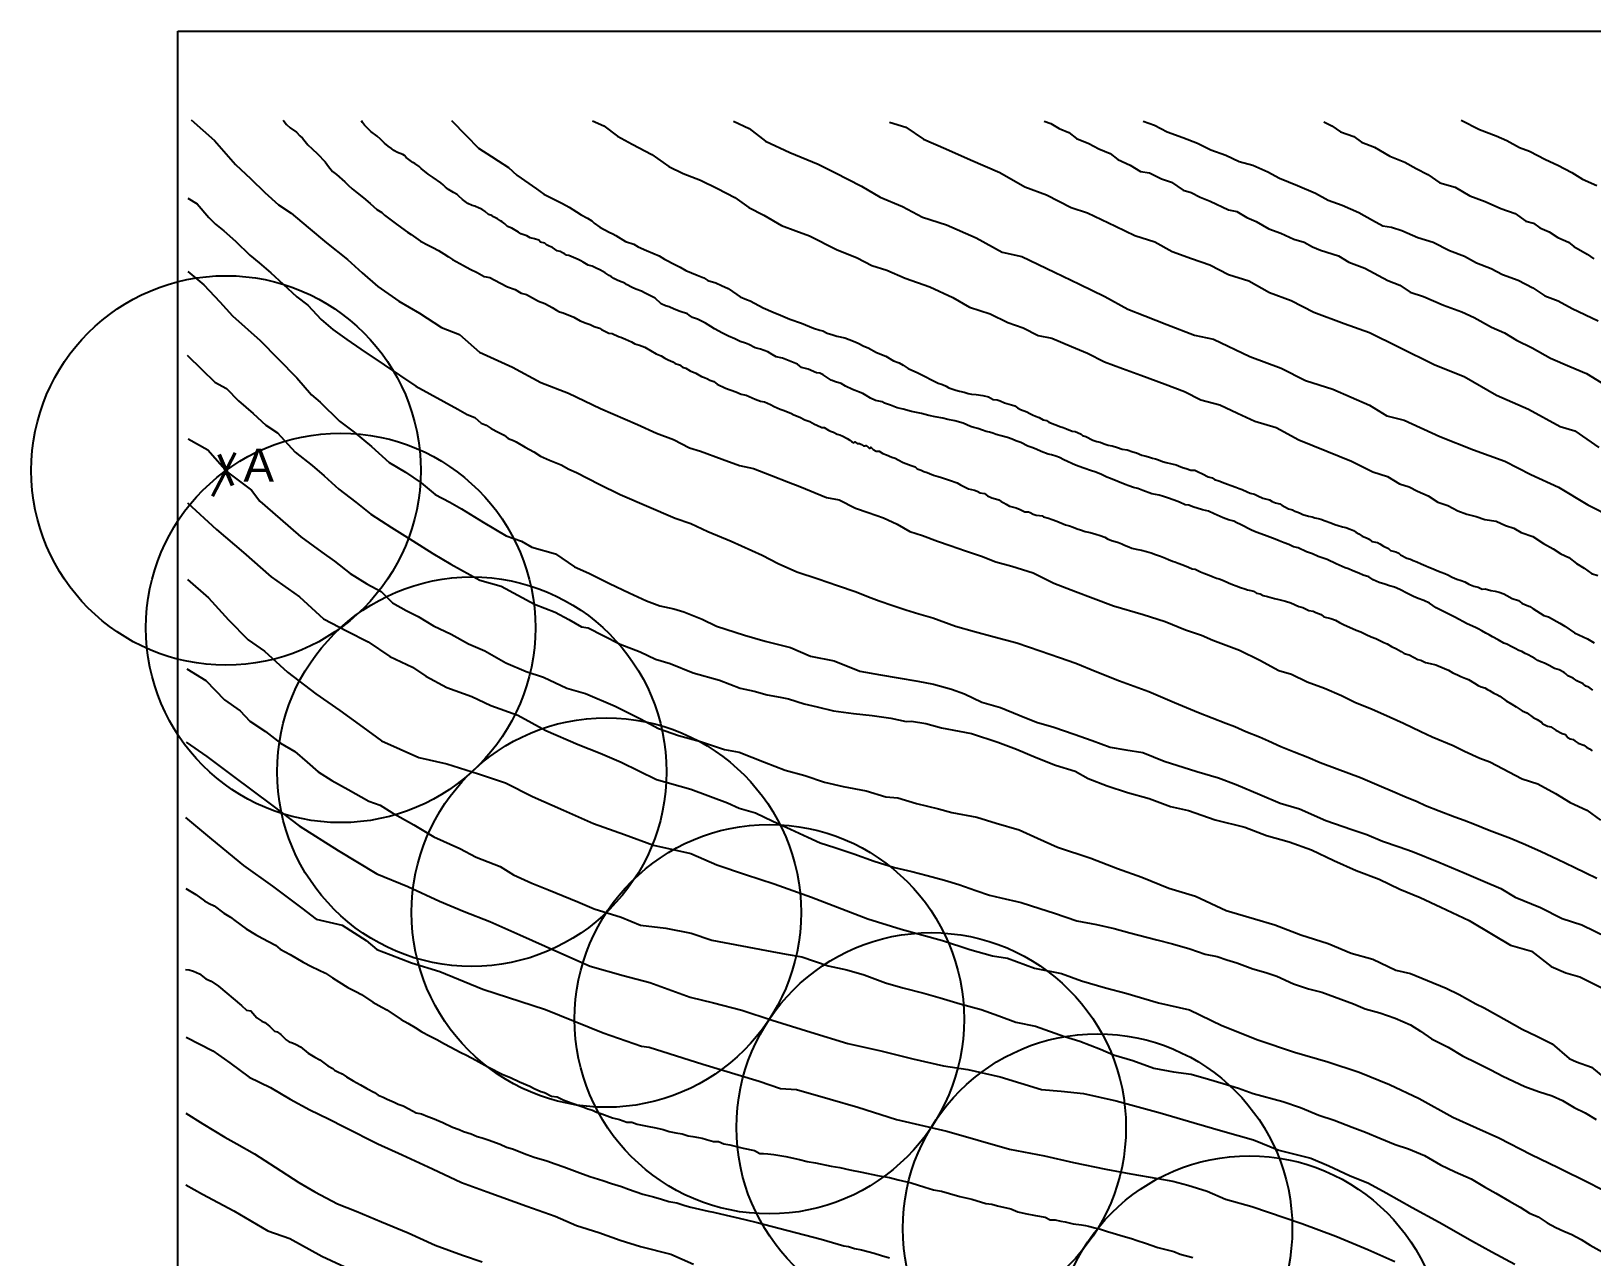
# Model space of a CAD drawing. Header units: millimetres. Extents: x 19067981 to 38137102, y 2652003 to 2652615.
# Drawn here: x 19068172.46 to 19068186.97, y 2652517.68 to 2652529.07 of the extents above; entities that cross this region are included whole.
import ezdxf

# ---------------------------------------------------------------- set-up
doc = ezdxf.new("R2010")
doc.units = ezdxf.units.MM
doc.layers.add('Layer1', color=7, linetype='Continuous', lineweight=50)
doc.styles.get("Standard").update_dxf_attribs({"font": 'arial.ttf'})

msp = doc.modelspace()

# ---------------------------------------------------------------- linework, layer by layer
for points in [[(19068173.826, 2652529.073), (19068202.345, 2652529.073), (19068202.345, 2652508.86), (19068173.826, 2652508.86), (19068173.826, 2652529.073)], [(19068173.949, 2652528.25), (19068174.167, 2652528.057), (19068174.36, 2652527.836), (19068174.503, 2652527.7), (19068174.633, 2652527.574), (19068174.762, 2652527.459), (19068174.878, 2652527.382), (19068175.038, 2652527.25), (19068175.208, 2652527.107), (19068175.402, 2652526.951), (19068175.538, 2652526.829), (19068175.684, 2652526.7), (19068175.881, 2652526.564), (19068176.072, 2652526.452), (19068176.277, 2652526.321), (19068176.443, 2652526.253), (19068176.63, 2652526.09), (19068176.937, 2652525.951), (19068177.199, 2652525.808), (19068177.458, 2652525.708), (19068177.754, 2652525.567), (19068178.098, 2652525.417), (19068178.275, 2652525.338), (19068178.433, 2652525.279), (19068178.582, 2652525.2), (19068178.682, 2652525.169), (19068178.886, 2652525.095), (19068179.047, 2652525.037), (19068179.175, 2652525.008), (19068179.342, 2652524.943), (19068179.501, 2652524.882), (19068179.607, 2652524.843), (19068179.856, 2652524.74), (19068179.972, 2652524.719), (19068180.125, 2652524.641), (19068180.241, 2652524.601), (19068180.384, 2652524.551), (19068180.511, 2652524.493), (19068180.628, 2652524.423), (19068180.747, 2652524.387), (19068180.886, 2652524.335), (19068181.005, 2652524.292), (19068181.145, 2652524.245), (19068181.294, 2652524.194), (19068181.429, 2652524.142), (19068181.578, 2652524.101), (19068181.776, 2652524.04), (19068181.966, 2652523.943), (19068182.169, 2652523.866), (19068182.333, 2652523.804), (19068182.522, 2652523.732), (19068182.797, 2652523.653), (19068183.002, 2652523.588), (19068183.192, 2652523.511), (19068183.339, 2652523.46), (19068183.445, 2652523.412), (19068183.694, 2652523.322), (19068183.882, 2652523.227), (19068184.059, 2652523.133), (19068184.175, 2652523.098), (19068184.323, 2652523.025), (19068184.484, 2652522.967), (19068184.642, 2652522.898), (19068184.77, 2652522.835), (19068184.92, 2652522.774), (19068185.095, 2652522.698), (19068185.219, 2652522.642), (19068185.379, 2652522.564), (19068185.485, 2652522.514), (19068185.68, 2652522.436), (19068185.783, 2652522.381), (19068185.926, 2652522.318), (19068186.02, 2652522.282), (19068186.322, 2652522.125), (19068186.465, 2652522.078), (19068186.629, 2652521.988), (19068186.768, 2652521.906), (19068186.921, 2652521.833), (19068187.05, 2652521.74)], [(19068174.803, 2652528.248), (19068174.835, 2652528.206), (19068174.869, 2652528.176), (19068174.927, 2652528.135), (19068174.959, 2652528.101), (19068174.985, 2652528.078), (19068175.034, 2652528.016), (19068175.075, 2652527.98), (19068175.124, 2652527.934), (19068175.196, 2652527.859), (19068175.225, 2652527.815), (19068175.263, 2652527.77), (19068175.299, 2652527.74), (19068175.379, 2652527.672), (19068175.41, 2652527.643), (19068175.447, 2652527.608), (19068175.491, 2652527.57), (19068175.551, 2652527.524), (19068175.613, 2652527.472), (19068175.676, 2652527.416), (19068175.722, 2652527.388), (19068175.747, 2652527.365), (19068175.846, 2652527.29), (19068175.905, 2652527.246), (19068175.959, 2652527.206), (19068175.993, 2652527.184), (19068176.08, 2652527.123), (19068176.151, 2652527.086), (19068176.195, 2652527.062), (19068176.247, 2652527.036), (19068176.298, 2652527.004), (19068176.341, 2652526.976), (19068176.379, 2652526.953), (19068176.479, 2652526.895), (19068176.544, 2652526.862), (19068176.608, 2652526.83), (19068176.674, 2652526.795), (19068176.724, 2652526.783), (19068176.767, 2652526.763), (19068176.888, 2652526.698), (19068176.96, 2652526.674), (19068177.018, 2652526.64), (19068177.066, 2652526.625), (19068177.178, 2652526.563), (19068177.238, 2652526.543), (19068177.276, 2652526.52), (19068177.306, 2652526.506), (19068177.345, 2652526.481), (19068177.374, 2652526.465), (19068177.408, 2652526.456), (19068177.507, 2652526.416), (19068177.565, 2652526.383), (19068177.622, 2652526.361), (19068177.657, 2652526.347), (19068177.696, 2652526.329), (19068177.746, 2652526.314), (19068177.762, 2652526.302), (19068177.831, 2652526.266), (19068177.863, 2652526.264), (19068177.92, 2652526.235), (19068177.942, 2652526.23), (19068177.987, 2652526.211), (19068178.043, 2652526.187), (19068178.074, 2652526.168), (19068178.115, 2652526.156), (19068178.167, 2652526.137), (19068178.27, 2652526.076), (19068178.319, 2652526.056), (19068178.352, 2652526.035), (19068178.383, 2652526.018), (19068178.427, 2652526), (19068178.448, 2652525.984), (19068178.487, 2652525.972), (19068178.516, 2652525.951), (19068178.547, 2652525.941), (19068178.588, 2652525.918), (19068178.639, 2652525.894), (19068178.692, 2652525.864), (19068178.72, 2652525.856), (19068178.747, 2652525.841), (19068178.771, 2652525.83), (19068178.807, 2652525.818), (19068178.838, 2652525.794), (19068178.915, 2652525.757), (19068179.011, 2652525.721), (19068179.06, 2652525.701), (19068179.107, 2652525.69), (19068179.19, 2652525.653), (19068179.24, 2652525.636), (19068179.279, 2652525.629), (19068179.335, 2652525.605), (19068179.367, 2652525.585), (19068179.424, 2652525.562), (19068179.46, 2652525.548), (19068179.484, 2652525.539), (19068179.523, 2652525.523), (19068179.552, 2652525.507), (19068179.607, 2652525.485), (19068179.654, 2652525.46), (19068179.7, 2652525.445), (19068179.744, 2652525.421), (19068179.765, 2652525.413), (19068179.812, 2652525.39), (19068179.832, 2652525.389), (19068179.872, 2652525.365), (19068179.891, 2652525.356), (19068179.92, 2652525.346), (19068179.953, 2652525.327), (19068179.979, 2652525.321), (19068180.006, 2652525.31), (19068180.048, 2652525.287), (19068180.072, 2652525.273), (19068180.087, 2652525.261), (19068180.109, 2652525.248), (19068180.118, 2652525.256), (19068180.128, 2652525.252), (19068180.141, 2652525.241), (19068180.161, 2652525.24), (19068180.18, 2652525.233), (19068180.197, 2652525.22), (19068180.212, 2652525.22), (19068180.22, 2652525.223), (19068180.238, 2652525.209), (19068180.25, 2652525.198), (19068180.26, 2652525.198), (19068180.267, 2652525.206), (19068180.289, 2652525.186), (19068180.316, 2652525.171), (19068180.344, 2652525.171), (19068180.378, 2652525.147), (19068180.413, 2652525.137), (19068180.461, 2652525.115), (19068180.492, 2652525.106), (19068180.52, 2652525.09), (19068180.567, 2652525.066), (19068180.641, 2652525.037), (19068180.678, 2652525.024), (19068180.696, 2652525.006), (19068180.733, 2652524.994), (19068180.759, 2652524.981), (19068180.789, 2652524.973), (19068180.813, 2652524.962), (19068180.85, 2652524.947), (19068180.891, 2652524.934), (19068180.923, 2652524.924), (19068180.998, 2652524.9), (19068181.068, 2652524.877), (19068181.101, 2652524.857), (19068181.15, 2652524.831), (19068181.175, 2652524.819), (19068181.23, 2652524.807), (19068181.255, 2652524.797), (19068181.283, 2652524.783), (19068181.322, 2652524.777), (19068181.35, 2652524.754), (19068181.392, 2652524.736), (19068181.426, 2652524.728), (19068181.455, 2652524.719), (19068181.478, 2652524.702), (19068181.502, 2652524.69), (19068181.525, 2652524.678), (19068181.556, 2652524.658), (19068181.616, 2652524.642), (19068181.656, 2652524.628), (19068181.699, 2652524.606), (19068181.731, 2652524.605), (19068181.748, 2652524.601), (19068181.776, 2652524.585), (19068181.802, 2652524.576), (19068181.834, 2652524.573), (19068181.858, 2652524.57), (19068181.872, 2652524.56), (19068181.918, 2652524.547), (19068181.953, 2652524.535), (19068181.995, 2652524.52), (19068182.076, 2652524.485), (19068182.114, 2652524.477), (19068182.147, 2652524.463), (19068182.184, 2652524.447), (19068182.214, 2652524.438), (19068182.259, 2652524.423), (19068182.306, 2652524.414), (19068182.359, 2652524.398), (19068182.397, 2652524.386), (19068182.442, 2652524.37), (19068182.467, 2652524.356), (19068182.505, 2652524.341), (19068182.538, 2652524.33), (19068182.568, 2652524.321), (19068182.598, 2652524.309), (19068182.625, 2652524.297), (19068182.664, 2652524.281), (19068182.692, 2652524.268), (19068182.733, 2652524.26), (19068182.783, 2652524.25), (19068182.829, 2652524.238), (19068182.872, 2652524.226), (19068182.914, 2652524.211), (19068182.959, 2652524.193), (19068183.005, 2652524.176), (19068183.034, 2652524.164), (19068183.07, 2652524.148), (19068183.092, 2652524.143), (19068183.122, 2652524.129), (19068183.167, 2652524.114), (19068183.219, 2652524.091), (19068183.254, 2652524.078), (19068183.281, 2652524.072), (19068183.331, 2652524.049), (19068183.362, 2652524.037), (19068183.41, 2652524.017), (19068183.449, 2652524.002), (19068183.48, 2652523.991), (19068183.504, 2652523.983), (19068183.543, 2652523.967), (19068183.592, 2652523.947), (19068183.629, 2652523.932), (19068183.661, 2652523.919), (19068183.701, 2652523.903), (19068183.742, 2652523.892), (19068183.768, 2652523.882), (19068183.8, 2652523.874), (19068183.823, 2652523.868), (19068183.852, 2652523.851), (19068183.886, 2652523.843), (19068183.912, 2652523.83), (19068183.952, 2652523.82), (19068184.018, 2652523.801), (19068184.06, 2652523.791), (19068184.12, 2652523.775), (19068184.169, 2652523.759), (19068184.246, 2652523.726), (19068184.283, 2652523.718), (19068184.339, 2652523.688), (19068184.378, 2652523.683), (19068184.403, 2652523.671), (19068184.452, 2652523.652), (19068184.477, 2652523.631), (19068184.541, 2652523.616), (19068184.585, 2652523.599), (19068184.624, 2652523.577), (19068184.665, 2652523.555), (19068184.742, 2652523.521), (19068184.779, 2652523.508), (19068184.821, 2652523.491), (19068184.87, 2652523.465), (19068184.917, 2652523.446), (19068184.961, 2652523.428), (19068184.997, 2652523.409), (19068185.035, 2652523.391), (19068185.067, 2652523.378), (19068185.107, 2652523.355), (19068185.152, 2652523.334), (19068185.196, 2652523.307), (19068185.223, 2652523.29), (19068185.271, 2652523.277), (19068185.317, 2652523.252), (19068185.352, 2652523.235), (19068185.378, 2652523.229), (19068185.422, 2652523.205), (19068185.466, 2652523.196), (19068185.517, 2652523.184), (19068185.599, 2652523.149), (19068185.636, 2652523.134), (19068185.676, 2652523.11), (19068185.721, 2652523.091), (19068185.751, 2652523.075), (19068185.797, 2652523.058), (19068185.822, 2652523.048), (19068185.876, 2652523.014), (19068185.913, 2652522.993), (19068185.94, 2652522.979), (19068185.973, 2652522.969), (19068185.998, 2652522.955), (19068186.017, 2652522.947), (19068186.056, 2652522.922), (19068186.086, 2652522.91), (19068186.112, 2652522.892), (19068186.173, 2652522.851), (19068186.225, 2652522.819), (19068186.264, 2652522.793), (19068186.322, 2652522.757), (19068186.365, 2652522.739), (19068186.422, 2652522.696), (19068186.46, 2652522.675), (19068186.499, 2652522.651), (19068186.513, 2652522.637), (19068186.556, 2652522.613), (19068186.586, 2652522.609), (19068186.634, 2652522.577), (19068186.692, 2652522.546), (19068186.722, 2652522.536), (19068186.746, 2652522.508), (19068186.768, 2652522.496), (19068186.793, 2652522.489), (19068186.813, 2652522.476), (19068186.842, 2652522.457), (19068186.894, 2652522.437), (19068186.917, 2652522.418), (19068186.947, 2652522.404), (19068186.97, 2652522.384)], [(19068176.369, 2652528.244), (19068176.505, 2652528.103), (19068176.62, 2652527.986), (19068176.742, 2652527.908), (19068176.804, 2652527.868), (19068176.898, 2652527.808), (19068176.975, 2652527.735), (19068177.159, 2652527.607), (19068177.228, 2652527.558), (19068177.401, 2652527.471), (19068177.464, 2652527.439), (19068177.532, 2652527.395), (19068177.574, 2652527.367), (19068177.633, 2652527.337), (19068177.672, 2652527.312), (19068177.694, 2652527.289), (19068177.748, 2652527.253), (19068177.834, 2652527.206), (19068177.869, 2652527.189), (19068177.897, 2652527.175), (19068177.986, 2652527.119), (19068178.063, 2652527.095), (19068178.105, 2652527.068), (19068178.181, 2652527.035), (19068178.299, 2652526.985), (19068178.349, 2652526.954), (19068178.45, 2652526.903), (19068178.494, 2652526.881), (19068178.548, 2652526.848), (19068178.652, 2652526.805), (19068178.714, 2652526.782), (19068178.753, 2652526.756), (19068178.827, 2652526.735), (19068178.879, 2652526.71), (19068178.939, 2652526.681), (19068179.022, 2652526.625), (19068179.053, 2652526.605), (19068179.111, 2652526.58), (19068179.145, 2652526.566), (19068179.265, 2652526.501), (19068179.36, 2652526.461), (19068179.427, 2652526.433), (19068179.515, 2652526.397), (19068179.623, 2652526.359), (19068179.733, 2652526.312), (19068179.791, 2652526.295), (19068179.819, 2652526.287), (19068179.86, 2652526.268), (19068179.912, 2652526.251), (19068179.952, 2652526.239), (19068180.024, 2652526.222), (19068180.104, 2652526.191), (19068180.149, 2652526.174), (19068180.202, 2652526.146), (19068180.242, 2652526.129), (19068180.318, 2652526.088), (19068180.405, 2652526.053), (19068180.477, 2652526.01), (19068180.531, 2652525.992), (19068180.566, 2652525.97), (19068180.615, 2652525.94), (19068180.702, 2652525.897), (19068180.746, 2652525.876), (19068180.854, 2652525.822), (19068180.891, 2652525.803), (19068180.933, 2652525.79), (19068180.967, 2652525.773), (19068180.992, 2652525.76), (19068181.056, 2652525.737), (19068181.091, 2652525.729), (19068181.133, 2652525.719), (19068181.172, 2652525.705), (19068181.203, 2652525.7), (19068181.247, 2652525.698), (19068181.309, 2652525.686), (19068181.359, 2652525.676), (19068181.403, 2652525.651), (19068181.441, 2652525.647), (19068181.47, 2652525.637), (19068181.51, 2652525.618), (19068181.573, 2652525.6), (19068181.604, 2652525.59), (19068181.63, 2652525.574), (19068181.658, 2652525.557), (19068181.716, 2652525.535), (19068181.745, 2652525.52), (19068181.769, 2652525.507), (19068181.796, 2652525.494), (19068181.83, 2652525.483), (19068181.867, 2652525.461), (19068181.898, 2652525.454), (19068181.92, 2652525.441), (19068181.976, 2652525.419), (19068182.002, 2652525.41), (19068182.023, 2652525.398), (19068182.055, 2652525.389), (19068182.084, 2652525.378), (19068182.139, 2652525.356), (19068182.167, 2652525.354), (19068182.189, 2652525.343), (19068182.22, 2652525.328), (19068182.234, 2652525.317), (19068182.266, 2652525.306), (19068182.33, 2652525.273), (19068182.366, 2652525.26), (19068182.397, 2652525.253), (19068182.436, 2652525.239), (19068182.472, 2652525.226), (19068182.509, 2652525.221), (19068182.559, 2652525.204), (19068182.602, 2652525.19), (19068182.65, 2652525.182), (19068182.701, 2652525.163), (19068182.736, 2652525.156), (19068182.786, 2652525.133), (19068182.814, 2652525.127), (19068182.846, 2652525.119), (19068182.885, 2652525.105), (19068182.912, 2652525.1), (19068182.941, 2652525.089), (19068182.976, 2652525.074), (19068183.011, 2652525.066), (19068183.065, 2652525.051), (19068183.103, 2652525.042), (19068183.127, 2652525.033), (19068183.164, 2652525.018), (19068183.198, 2652525.01), (19068183.241, 2652524.994), (19068183.278, 2652524.994), (19068183.309, 2652524.977), (19068183.348, 2652524.961), (19068183.401, 2652524.932), (19068183.439, 2652524.921), (19068183.461, 2652524.907), (19068183.5, 2652524.893), (19068183.556, 2652524.874), (19068183.583, 2652524.864), (19068183.616, 2652524.85), (19068183.658, 2652524.836), (19068183.689, 2652524.823), (19068183.717, 2652524.814), (19068183.765, 2652524.793), (19068183.793, 2652524.781), (19068183.832, 2652524.769), (19068183.863, 2652524.754), (19068183.91, 2652524.734), (19068183.973, 2652524.717), (19068183.997, 2652524.703), (19068184.028, 2652524.691), (19068184.054, 2652524.684), (19068184.069, 2652524.68), (19068184.086, 2652524.667), (19068184.148, 2652524.635), (19068184.187, 2652524.624), (19068184.206, 2652524.613), (19068184.236, 2652524.602), (19068184.256, 2652524.594), (19068184.282, 2652524.581), (19068184.335, 2652524.565), (19068184.368, 2652524.559), (19068184.392, 2652524.55), (19068184.424, 2652524.545), (19068184.449, 2652524.537), (19068184.489, 2652524.522), (19068184.543, 2652524.505), (19068184.58, 2652524.489), (19068184.61, 2652524.479), (19068184.652, 2652524.466), (19068184.683, 2652524.46), (19068184.722, 2652524.446), (19068184.754, 2652524.432), (19068184.776, 2652524.416), (19068184.802, 2652524.402), (19068184.834, 2652524.379), (19068184.875, 2652524.365), (19068184.898, 2652524.352), (19068184.924, 2652524.331), (19068184.975, 2652524.32), (19068184.997, 2652524.308), (19068185.032, 2652524.287), (19068185.078, 2652524.265), (19068185.097, 2652524.246), (19068185.145, 2652524.234), (19068185.173, 2652524.221), (19068185.19, 2652524.207), (19068185.249, 2652524.176), (19068185.283, 2652524.166), (19068185.308, 2652524.154), (19068185.342, 2652524.141), (19068185.383, 2652524.123), (19068185.424, 2652524.104), (19068185.453, 2652524.091), (19068185.493, 2652524.077), (19068185.526, 2652524.061), (19068185.569, 2652524.044), (19068185.601, 2652524.034), (19068185.63, 2652524.02), (19068185.67, 2652523.998), (19068185.714, 2652523.981), (19068185.752, 2652523.968), (19068185.789, 2652523.955), (19068185.825, 2652523.934), (19068185.871, 2652523.915), (19068185.912, 2652523.906), (19068185.948, 2652523.888), (19068185.978, 2652523.89), (19068186.028, 2652523.876), (19068186.069, 2652523.869), (19068186.108, 2652523.861), (19068186.151, 2652523.844), (19068186.179, 2652523.829), (19068186.227, 2652523.802), (19068186.286, 2652523.782), (19068186.317, 2652523.756), (19068186.351, 2652523.741), (19068186.393, 2652523.725), (19068186.419, 2652523.709), (19068186.521, 2652523.644), (19068186.566, 2652523.631), (19068186.67, 2652523.57), (19068186.717, 2652523.545), (19068186.806, 2652523.482), (19068186.927, 2652523.425), (19068186.989, 2652523.389)], [(19068177.678, 2652528.241), (19068177.784, 2652528.194), (19068177.911, 2652528.098), (19068178.048, 2652528.024), (19068178.23, 2652527.926), (19068178.389, 2652527.815), (19068178.521, 2652527.752), (19068178.684, 2652527.69), (19068178.841, 2652527.61), (19068179.004, 2652527.527), (19068179.132, 2652527.435), (19068179.273, 2652527.365), (19068179.436, 2652527.268), (19068179.568, 2652527.218), (19068179.696, 2652527.17), (19068179.946, 2652527.044), (19068180.14, 2652526.967), (19068180.275, 2652526.897), (19068180.415, 2652526.851), (19068180.585, 2652526.778), (19068180.815, 2652526.696), (19068181.028, 2652526.598), (19068181.184, 2652526.509), (19068181.375, 2652526.447), (19068181.541, 2652526.367), (19068181.684, 2652526.316), (19068181.823, 2652526.246), (19068181.95, 2652526.219), (19068182.132, 2652526.143), (19068182.281, 2652526.081), (19068182.437, 2652526), (19068182.606, 2652525.938), (19068182.777, 2652525.875), (19068183.002, 2652525.792), (19068183.183, 2652525.726), (19068183.335, 2652525.647), (19068183.511, 2652525.6), (19068183.676, 2652525.524), (19068183.837, 2652525.45), (19068184.033, 2652525.389), (19068184.244, 2652525.276), (19068184.506, 2652525.17), (19068184.734, 2652525.078), (19068184.932, 2652524.979), (19068185.07, 2652524.935), (19068185.179, 2652524.865), (19068185.271, 2652524.84), (19068185.347, 2652524.799), (19068185.448, 2652524.756), (19068185.537, 2652524.697), (19068185.631, 2652524.665), (19068185.723, 2652524.616), (19068185.806, 2652524.585), (19068185.893, 2652524.564), (19068185.975, 2652524.535), (19068186.079, 2652524.518), (19068186.165, 2652524.479), (19068186.243, 2652524.455), (19068186.312, 2652524.414), (19068186.42, 2652524.377), (19068186.519, 2652524.312), (19068186.609, 2652524.262), (19068186.68, 2652524.215), (19068186.754, 2652524.182), (19068186.825, 2652524.127), (19068186.898, 2652524.084), (19068186.965, 2652524.034), (19068187.025, 2652524.014)], [(19068178.989, 2652528.237), (19068179.135, 2652528.169), (19068179.289, 2652528.05), (19068179.514, 2652527.946), (19068179.778, 2652527.838), (19068179.931, 2652527.76), (19068180.179, 2652527.633), (19068180.352, 2652527.531), (19068180.562, 2652527.444), (19068180.748, 2652527.346), (19068180.969, 2652527.275), (19068181.246, 2652527.152), (19068181.488, 2652527.019), (19068181.669, 2652526.979), (19068181.974, 2652526.833), (19068182.207, 2652526.721), (19068182.441, 2652526.608), (19068182.655, 2652526.49), (19068182.812, 2652526.428), (19068183.018, 2652526.347), (19068183.275, 2652526.247), (19068183.453, 2652526.212), (19068183.789, 2652526.05), (19068184.08, 2652525.942), (19068184.306, 2652525.828), (19068184.562, 2652525.747), (19068184.903, 2652525.599), (19068185.064, 2652525.5), (19068185.224, 2652525.458), (19068185.555, 2652525.306), (19068185.868, 2652525.182), (19068186.158, 2652525.078), (19068186.4, 2652524.953), (19068186.659, 2652524.836), (19068186.932, 2652524.672), (19068187.162, 2652524.553)], [(19068180.441, 2652528.229), (19068180.591, 2652528.181), (19068180.756, 2652528.07), (19068180.963, 2652527.98), (19068181.194, 2652527.879), (19068181.466, 2652527.761), (19068181.699, 2652527.628), (19068181.899, 2652527.552), (19068182.13, 2652527.436), (19068182.281, 2652527.386), (19068182.541, 2652527.262), (19068182.721, 2652527.176), (19068182.906, 2652527.116), (19068183.067, 2652527.025), (19068183.248, 2652526.961), (19068183.418, 2652526.901), (19068183.592, 2652526.812), (19068183.781, 2652526.753), (19068183.971, 2652526.645), (19068184.174, 2652526.569), (19068184.383, 2652526.463), (19068184.666, 2652526.358), (19068184.9, 2652526.272), (19068185.171, 2652526.139), (19068185.51, 2652525.973), (19068185.782, 2652525.863), (19068186.081, 2652525.691), (19068186.379, 2652525.561), (19068186.675, 2652525.399), (19068186.809, 2652525.359), (19068187.034, 2652525.203)], [(19068182.799, 2652528.236), (19068182.904, 2652528.2), (19068183.022, 2652528.139), (19068183.165, 2652528.085), (19068183.304, 2652528.033), (19068183.426, 2652527.972), (19068183.566, 2652527.921), (19068183.691, 2652527.863), (19068183.816, 2652527.828), (19068183.958, 2652527.767), (19068184.066, 2652527.706), (19068184.231, 2652527.638), (19068184.399, 2652527.568), (19068184.518, 2652527.503), (19068184.646, 2652527.458), (19068184.803, 2652527.389), (19068184.93, 2652527.317), (19068185.024, 2652527.264), (19068185.106, 2652527.252), (19068185.201, 2652527.221), (19068185.351, 2652527.157), (19068185.493, 2652527.113), (19068185.644, 2652527.034), (19068185.784, 2652526.981), (19068185.895, 2652526.922), (19068186.031, 2652526.868), (19068186.138, 2652526.811), (19068186.283, 2652526.759), (19068186.419, 2652526.688), (19068186.531, 2652526.615), (19068186.654, 2652526.566), (19068186.786, 2652526.496), (19068187.028, 2652526.383)], [(19068184.477, 2652528.232), (19068184.552, 2652528.193), (19068184.632, 2652528.137), (19068184.755, 2652528.096), (19068184.828, 2652528.042), (19068184.948, 2652527.995), (19068185.091, 2652527.911), (19068185.23, 2652527.857), (19068185.334, 2652527.797), (19068185.445, 2652527.743), (19068185.555, 2652527.664), (19068185.697, 2652527.623), (19068185.835, 2652527.544), (19068185.977, 2652527.491), (19068186.123, 2652527.426), (19068186.254, 2652527.379), (19068186.356, 2652527.309), (19068186.426, 2652527.29), (19068186.485, 2652527.247), (19068186.57, 2652527.208), (19068186.652, 2652527.155), (19068186.752, 2652527.113), (19068186.8, 2652527.073), (19068186.926, 2652527.001), (19068186.986, 2652526.957)], [(19068185.754, 2652528.246), (19068185.925, 2652528.161), (19068186.079, 2652528.101), (19068186.178, 2652528.056), (19068186.295, 2652527.994), (19068186.388, 2652527.959), (19068186.536, 2652527.882), (19068186.652, 2652527.828), (19068186.781, 2652527.76), (19068186.88, 2652527.699), (19068187.014, 2652527.638)], [(19068173.919, 2652527.522), (19068174.006, 2652527.468), (19068174.112, 2652527.341), (19068174.176, 2652527.281), (19068174.253, 2652527.218), (19068174.36, 2652527.122), (19068174.495, 2652526.992), (19068174.581, 2652526.92), (19068174.691, 2652526.829), (19068174.803, 2652526.723), (19068174.932, 2652526.605), (19068175.034, 2652526.528), (19068175.159, 2652526.394), (19068175.267, 2652526.302), (19068175.397, 2652526.208), (19068175.527, 2652526.118), (19068175.743, 2652525.973), (19068176.038, 2652525.774), (19068176.429, 2652525.561), (19068176.515, 2652525.511), (19068176.586, 2652525.482), (19068176.644, 2652525.431), (19068176.691, 2652525.412), (19068176.737, 2652525.381), (19068176.803, 2652525.346), (19068176.859, 2652525.318), (19068176.897, 2652525.288), (19068176.945, 2652525.268), (19068176.969, 2652525.256), (19068177.054, 2652525.207), (19068177.133, 2652525.163), (19068177.196, 2652525.124), (19068177.281, 2652525.085), (19068177.389, 2652525.044), (19068177.46, 2652525.002), (19068177.532, 2652524.972), (19068177.74, 2652524.864), (19068177.936, 2652524.766), (19068178.449, 2652524.548), (19068178.593, 2652524.497), (19068178.753, 2652524.424), (19068178.968, 2652524.333), (19068179.258, 2652524.205), (19068179.404, 2652524.125), (19068179.58, 2652524.05), (19068179.776, 2652523.983), (19068179.958, 2652523.921), (19068180.131, 2652523.862), (19068180.244, 2652523.816), (19068180.344, 2652523.779), (19068180.471, 2652523.737), (19068180.593, 2652523.695), (19068180.714, 2652523.657), (19068180.843, 2652523.62), (19068181.052, 2652523.545), (19068181.23, 2652523.493), (19068181.413, 2652523.445), (19068181.623, 2652523.388), (19068181.84, 2652523.314), (19068182.019, 2652523.251), (19068182.171, 2652523.199), (19068182.368, 2652523.119), (19068182.579, 2652523.036), (19068182.851, 2652522.936), (19068183.088, 2652522.834), (19068183.311, 2652522.74), (19068183.566, 2652522.643), (19068183.651, 2652522.611), (19068183.753, 2652522.565), (19068183.878, 2652522.516), (19068183.962, 2652522.479), (19068184.077, 2652522.424), (19068184.201, 2652522.375), (19068184.328, 2652522.326), (19068184.444, 2652522.278), (19068184.602, 2652522.219), (19068184.818, 2652522.138), (19068184.991, 2652522.064), (19068185.115, 2652522.009), (19068185.231, 2652521.96), (19068185.344, 2652521.914), (19068185.422, 2652521.876), (19068185.549, 2652521.826), (19068185.696, 2652521.771), (19068185.781, 2652521.742), (19068185.876, 2652521.703), (19068186.014, 2652521.649), (19068186.213, 2652521.573), (19068186.353, 2652521.513), (19068186.498, 2652521.448), (19068186.648, 2652521.378), (19068186.804, 2652521.303), (19068186.912, 2652521.251), (19068187.016, 2652521.203)], [(19068173.919, 2652526.841), (19068174.066, 2652526.715), (19068174.216, 2652526.557), (19068174.333, 2652526.427), (19068174.592, 2652526.199), (19068174.759, 2652526.027), (19068174.932, 2652525.851), (19068175.069, 2652525.694), (19068175.147, 2652525.627), (19068175.328, 2652525.45), (19068175.464, 2652525.346), (19068175.626, 2652525.215), (19068175.791, 2652525.065), (19068175.94, 2652524.974), (19068176.088, 2652524.875), (19068176.216, 2652524.767), (19068176.353, 2652524.695), (19068176.462, 2652524.635), (19068176.664, 2652524.511), (19068176.878, 2652524.383), (19068177.021, 2652524.333), (19068177.117, 2652524.279), (19068177.335, 2652524.216), (19068177.513, 2652524.096), (19068177.645, 2652524.035), (19068177.838, 2652523.94), (19068178.019, 2652523.854), (19068178.18, 2652523.778), (19068178.305, 2652523.733), (19068178.434, 2652523.704), (19068178.528, 2652523.676), (19068178.7, 2652523.61), (19068178.832, 2652523.545), (19068179.092, 2652523.459), (19068179.285, 2652523.403), (19068179.519, 2652523.344), (19068179.706, 2652523.266), (19068179.925, 2652523.221), (19068180.164, 2652523.126), (19068180.356, 2652523.092), (19068180.521, 2652523.063), (19068180.703, 2652523.034), (19068180.849, 2652523.004), (19068181.015, 2652522.959), (19068181.137, 2652522.916), (19068181.297, 2652522.838), (19068181.473, 2652522.789), (19068181.645, 2652522.718), (19068181.807, 2652522.651), (19068181.968, 2652522.605), (19068182.155, 2652522.539), (19068182.324, 2652522.482), (19068182.49, 2652522.419), (19068182.638, 2652522.393), (19068182.794, 2652522.37), (19068182.993, 2652522.29), (19068183.298, 2652522.193), (19068183.498, 2652522.133), (19068183.662, 2652522.071), (19068183.883, 2652521.98), (19068184.072, 2652521.898), (19068184.251, 2652521.847), (19068184.495, 2652521.736), (19068184.736, 2652521.654), (19068184.876, 2652521.606), (19068185.023, 2652521.546), (19068185.176, 2652521.494), (19068185.302, 2652521.449), (19068185.546, 2652521.349), (19068185.781, 2652521.25), (19068185.955, 2652521.176), (19068186.123, 2652521.107), (19068186.254, 2652521.026), (19068186.491, 2652520.929), (19068186.691, 2652520.828), (19068186.875, 2652520.769), (19068187.11, 2652520.652)], [(19068173.92, 2652525.285), (19068174.103, 2652525.184), (19068174.287, 2652524.975), (19068174.511, 2652524.807), (19068174.587, 2652524.705), (19068174.776, 2652524.542), (19068174.97, 2652524.374), (19068175.163, 2652524.232), (19068175.282, 2652524.147), (19068175.427, 2652524.033), (19068175.583, 2652523.938), (19068175.714, 2652523.866), (19068175.82, 2652523.76), (19068175.949, 2652523.689), (19068176.06, 2652523.635), (19068176.201, 2652523.548), (19068176.365, 2652523.47), (19068176.528, 2652523.378), (19068176.679, 2652523.314), (19068176.874, 2652523.202), (19068177.063, 2652523.122), (19068177.224, 2652523.07), (19068177.441, 2652522.968), (19068177.614, 2652522.917), (19068177.889, 2652522.801), (19068178.125, 2652522.681), (19068178.294, 2652522.593), (19068178.479, 2652522.529), (19068178.682, 2652522.473), (19068178.907, 2652522.398), (19068179.043, 2652522.372), (19068179.277, 2652522.28), (19068179.47, 2652522.205), (19068179.653, 2652522.155), (19068179.837, 2652522.094), (19068180.009, 2652522.054), (19068180.224, 2652522.014), (19068180.405, 2652521.956), (19068180.518, 2652521.948), (19068180.691, 2652521.897), (19068180.894, 2652521.847), (19068181.018, 2652521.813), (19068181.252, 2652521.769), (19068181.433, 2652521.714), (19068181.644, 2652521.652), (19068181.817, 2652521.574), (19068182.002, 2652521.49), (19068182.31, 2652521.388), (19068182.559, 2652521.29), (19068182.786, 2652521.212), (19068183.035, 2652521.109), (19068183.283, 2652521.033), (19068183.568, 2652520.901), (19068183.832, 2652520.824), (19068184.021, 2652520.767), (19068184.264, 2652520.675), (19068184.517, 2652520.593), (19068184.73, 2652520.504), (19068184.931, 2652520.45), (19068185.147, 2652520.347), (19068185.284, 2652520.317), (19068185.441, 2652520.249), (19068185.615, 2652520.179), (19068185.736, 2652520.12), (19068185.891, 2652520.032), (19068185.967, 2652519.996), (19068186.177, 2652519.878), (19068186.32, 2652519.798), (19068186.458, 2652519.732), (19068186.599, 2652519.662), (19068186.756, 2652519.527), (19068186.826, 2652519.495), (19068186.965, 2652519.446), (19068187.108, 2652519.327)], [(19068173.915, 2652524.69), (19068174.184, 2652524.443), (19068174.436, 2652524.227), (19068174.694, 2652524.001), (19068174.957, 2652523.817), (19068175.178, 2652523.612), (19068175.399, 2652523.497), (19068175.595, 2652523.399), (19068175.795, 2652523.263), (19068176.005, 2652523.163), (19068176.131, 2652523.079), (19068176.326, 2652522.974), (19068176.558, 2652522.89), (19068176.736, 2652522.805), (19068176.984, 2652522.716), (19068177.247, 2652522.574), (19068177.547, 2652522.443), (19068177.752, 2652522.364), (19068177.946, 2652522.28), (19068178.273, 2652522.117), (19068178.594, 2652522.028), (19068178.935, 2652521.902), (19068179.044, 2652521.851), (19068179.196, 2652521.81), (19068179.355, 2652521.731), (19068179.519, 2652521.658), (19068179.681, 2652521.582), (19068179.796, 2652521.53), (19068179.933, 2652521.487), (19068180.11, 2652521.429), (19068180.296, 2652521.36), (19068180.488, 2652521.301), (19068180.647, 2652521.262), (19068180.79, 2652521.225), (19068180.952, 2652521.184), (19068181.086, 2652521.143), (19068181.244, 2652521.086), (19068181.371, 2652521.043), (19068181.474, 2652521.019), (19068181.663, 2652520.976), (19068181.837, 2652520.919), (19068181.973, 2652520.877), (19068182.181, 2652520.804), (19068182.363, 2652520.771), (19068182.529, 2652520.735), (19068182.673, 2652520.693), (19068182.924, 2652520.627), (19068183.072, 2652520.59), (19068183.233, 2652520.544), (19068183.375, 2652520.494), (19068183.486, 2652520.475), (19068183.577, 2652520.442), (19068183.669, 2652520.414), (19068183.817, 2652520.36), (19068183.938, 2652520.326), (19068184.04, 2652520.291), (19068184.196, 2652520.22), (19068184.334, 2652520.174), (19068184.46, 2652520.141), (19068184.576, 2652520.098), (19068184.753, 2652520.034), (19068184.86, 2652519.986), (19068184.997, 2652519.949), (19068185.141, 2652519.9), (19068185.282, 2652519.839), (19068185.376, 2652519.781), (19068185.478, 2652519.709), (19068185.634, 2652519.63), (19068185.767, 2652519.55), (19068185.898, 2652519.484), (19068186.029, 2652519.42), (19068186.142, 2652519.362), (19068186.346, 2652519.265), (19068186.471, 2652519.219), (19068186.599, 2652519.177), (19068186.696, 2652519.136), (19068186.803, 2652519.07), (19068186.907, 2652519.019), (19068187.009, 2652518.96)], [(19068173.915, 2652523.976), (19068174.11, 2652523.808), (19068174.295, 2652523.603), (19068174.48, 2652523.418), (19068174.63, 2652523.31), (19068174.844, 2652523.117), (19068175.109, 2652522.915), (19068175.332, 2652522.761), (19068175.545, 2652522.605), (19068175.719, 2652522.479), (19068176.066, 2652522.324), (19068176.327, 2652522.265), (19068176.62, 2652522.171), (19068176.872, 2652522.087), (19068177.123, 2652521.962), (19068177.409, 2652521.833), (19068177.688, 2652521.711), (19068177.978, 2652521.606), (19068178.246, 2652521.509), (19068178.594, 2652521.43), (19068178.835, 2652521.326), (19068179.103, 2652521.235), (19068179.368, 2652521.148), (19068179.714, 2652521.026), (19068179.996, 2652520.915), (19068180.24, 2652520.824), (19068180.547, 2652520.727), (19068180.933, 2652520.621), (19068181.187, 2652520.537), (19068181.397, 2652520.481), (19068181.536, 2652520.457), (19068181.787, 2652520.366), (19068182.039, 2652520.317), (19068182.224, 2652520.247), (19068182.448, 2652520.181), (19068182.636, 2652520.132), (19068182.94, 2652520.042), (19068183.229, 2652519.979), (19068183.529, 2652519.833), (19068183.865, 2652519.698), (19068184.204, 2652519.584), (19068184.514, 2652519.493), (19068184.804, 2652519.399), (19068185.086, 2652519.284), (19068185.362, 2652519.155), (19068185.676, 2652518.981), (19068185.897, 2652518.882), (19068186.103, 2652518.788), (19068186.403, 2652518.634), (19068186.654, 2652518.512), (19068186.951, 2652518.366), (19068187.199, 2652518.237)], [(19068173.91, 2652523.146), (19068174.085, 2652523.038), (19068174.259, 2652522.86), (19068174.405, 2652522.758), (19068174.493, 2652522.661), (19068174.639, 2652522.565), (19068174.78, 2652522.457), (19068174.914, 2652522.378), (19068175.027, 2652522.281), (19068175.129, 2652522.191), (19068175.256, 2652522.11), (19068175.409, 2652522.025), (19068175.601, 2652521.918), (19068175.705, 2652521.879), (19068175.815, 2652521.813), (19068176.019, 2652521.697), (19068176.204, 2652521.586), (19068176.447, 2652521.476), (19068176.599, 2652521.397), (19068176.821, 2652521.309), (19068176.944, 2652521.233), (19068177.115, 2652521.154), (19068177.27, 2652521.092), (19068177.542, 2652520.982), (19068177.695, 2652520.917), (19068177.945, 2652520.839), (19068178.127, 2652520.765), (19068178.361, 2652520.737), (19068178.597, 2652520.691), (19068178.789, 2652520.624), (19068179.069, 2652520.573), (19068179.296, 2652520.529), (19068179.481, 2652520.495), (19068179.626, 2652520.469), (19068179.869, 2652520.387), (19068180.045, 2652520.348), (19068180.204, 2652520.304), (19068180.403, 2652520.23), (19068180.565, 2652520.182), (19068180.759, 2652520.133), (19068180.912, 2652520.089), (19068181.097, 2652520.034), (19068181.291, 2652519.981), (19068181.456, 2652519.923), (19068181.615, 2652519.863), (19068181.798, 2652519.826), (19068182.066, 2652519.731), (19068182.208, 2652519.687), (19068182.402, 2652519.612), (19068182.522, 2652519.56), (19068182.703, 2652519.508), (19068182.896, 2652519.437), (19068183.08, 2652519.401), (19068183.243, 2652519.379), (19068183.406, 2652519.333), (19068183.542, 2652519.292), (19068183.685, 2652519.25), (19068183.82, 2652519.199), (19068184.095, 2652519.126), (19068184.259, 2652519.07), (19068184.432, 2652518.999), (19068184.572, 2652518.952), (19068184.74, 2652518.888), (19068184.865, 2652518.84), (19068184.999, 2652518.785), (19068185.14, 2652518.726), (19068185.264, 2652518.686), (19068185.412, 2652518.623), (19068185.562, 2652518.536), (19068185.697, 2652518.473), (19068185.846, 2652518.408), (19068185.97, 2652518.332), (19068186.077, 2652518.273), (19068186.204, 2652518.198), (19068186.302, 2652518.144), (19068186.389, 2652518.087), (19068186.469, 2652518.053), (19068186.552, 2652517.999), (19068186.634, 2652517.954), (19068186.708, 2652517.92), (19068186.782, 2652517.89), (19068186.87, 2652517.843), (19068186.953, 2652517.79), (19068187.065, 2652517.729)], [(19068173.897, 2652521.765), (19068174.137, 2652521.565), (19068174.435, 2652521.319), (19068174.705, 2652521.127), (19068174.977, 2652520.924), (19068175.112, 2652520.822), (19068175.353, 2652520.765), (19068175.576, 2652520.622), (19068175.676, 2652520.539), (19068175.805, 2652520.49), (19068175.997, 2652520.416), (19068176.26, 2652520.333), (19068176.661, 2652520.17), (19068177.244, 2652519.982), (19068177.779, 2652519.765), (19068178.134, 2652519.639), (19068178.206, 2652519.631), (19068178.704, 2652519.473), (19068179.228, 2652519.315), (19068179.428, 2652519.246), (19068179.577, 2652519.238), (19068179.889, 2652519.146), (19068180.147, 2652519.072), (19068180.505, 2652518.96), (19068180.974, 2652518.851), (19068181.555, 2652518.684), (19068181.881, 2652518.621), (19068182.15, 2652518.558), (19068182.451, 2652518.496), (19068182.683, 2652518.453), (19068182.935, 2652518.41), (19068183.075, 2652518.384), (19068183.213, 2652518.347), (19068183.393, 2652518.293), (19068183.562, 2652518.218), (19068183.809, 2652518.15), (19068184.272, 2652517.991), (19068184.59, 2652517.874), (19068184.887, 2652517.751), (19068185.137, 2652517.639)], [(19068173.901, 2652521.106), (19068173.992, 2652521.049), (19068174.072, 2652520.992), (19068174.118, 2652520.967), (19068174.163, 2652520.945), (19068174.253, 2652520.876), (19068174.315, 2652520.839), (19068174.356, 2652520.809), (19068174.461, 2652520.732), (19068174.546, 2652520.679), (19068174.609, 2652520.645), (19068174.732, 2652520.58), (19068174.778, 2652520.543), (19068174.87, 2652520.492), (19068174.99, 2652520.42), (19068175.067, 2652520.381), (19068175.198, 2652520.318), (19068175.262, 2652520.274), (19068175.321, 2652520.239), (19068175.406, 2652520.186), (19068175.479, 2652520.147), (19068175.531, 2652520.12), (19068175.638, 2652520.048), (19068175.72, 2652520.002), (19068175.767, 2652519.977), (19068175.9, 2652519.889), (19068175.962, 2652519.855), (19068176.03, 2652519.813), (19068176.093, 2652519.774), (19068176.165, 2652519.737), (19068176.232, 2652519.702), (19068176.304, 2652519.663), (19068176.357, 2652519.633), (19068176.456, 2652519.58), (19068176.508, 2652519.557), (19068176.596, 2652519.511), (19068176.706, 2652519.448), (19068176.845, 2652519.378), (19068176.917, 2652519.349), (19068177.002, 2652519.31), (19068177.098, 2652519.269), (19068177.136, 2652519.246), (19068177.199, 2652519.22), (19068177.232, 2652519.208), (19068177.299, 2652519.174), (19068177.35, 2652519.169), (19068177.406, 2652519.141), (19068177.48, 2652519.114), (19068177.59, 2652519.077), (19068177.637, 2652519.058), (19068177.679, 2652519.045), (19068177.718, 2652519.028), (19068177.767, 2652519.012), (19068177.864, 2652518.975), (19068177.929, 2652518.957), (19068177.999, 2652518.934), (19068178.046, 2652518.933), (19068178.096, 2652518.916), (19068178.188, 2652518.897), (19068178.267, 2652518.88), (19068178.336, 2652518.867), (19068178.392, 2652518.848), (19068178.454, 2652518.836), (19068178.513, 2652518.824), (19068178.569, 2652518.808), (19068178.611, 2652518.8), (19068178.666, 2652518.791), (19068178.699, 2652518.784), (19068178.74, 2652518.774), (19068178.805, 2652518.755), (19068178.851, 2652518.753), (19068178.9, 2652518.733), (19068178.957, 2652518.723), (19068179.029, 2652518.706), (19068179.081, 2652518.692), (19068179.186, 2652518.67), (19068179.236, 2652518.643), (19068179.269, 2652518.642), (19068179.309, 2652518.639), (19068179.365, 2652518.634), (19068179.478, 2652518.615), (19068179.602, 2652518.586), (19068179.674, 2652518.569), (19068179.752, 2652518.555), (19068179.899, 2652518.525), (19068179.979, 2652518.511), (19068180.072, 2652518.491), (19068180.182, 2652518.468), (19068180.33, 2652518.438), (19068180.44, 2652518.419), (19068180.522, 2652518.399), (19068180.641, 2652518.37), (19068180.77, 2652518.329), (19068180.849, 2652518.306), (19068180.923, 2652518.292), (19068180.998, 2652518.27), (19068181.094, 2652518.243), (19068181.204, 2652518.218), (19068181.334, 2652518.179), (19068181.39, 2652518.172), (19068181.443, 2652518.156), (19068181.569, 2652518.127), (19068181.633, 2652518.101), (19068181.702, 2652518.086), (19068181.796, 2652518.067), (19068181.886, 2652518.05), (19068181.934, 2652518.027), (19068181.98, 2652518.025), (19068182.034, 2652518.014), (19068182.073, 2652518.008), (19068182.147, 2652517.988), (19068182.225, 2652517.978), (19068182.263, 2652517.972), (19068182.291, 2652517.968), (19068182.35, 2652517.953), (19068182.4, 2652517.938), (19068182.467, 2652517.918), (19068182.519, 2652517.902), (19068182.611, 2652517.875), (19068182.688, 2652517.852), (19068182.742, 2652517.835), (19068182.818, 2652517.81), (19068182.934, 2652517.768), (19068183.082, 2652517.731), (19068183.142, 2652517.706), (19068183.259, 2652517.677)], [(19068173.897, 2652520.353), (19068173.93, 2652520.35), (19068173.972, 2652520.336), (19068174.028, 2652520.311), (19068174.087, 2652520.266), (19068174.136, 2652520.244), (19068174.202, 2652520.198), (19068174.418, 2652520.019), (19068174.464, 2652519.976), (19068174.503, 2652519.969), (19068174.561, 2652519.902), (19068174.605, 2652519.873), (19068174.634, 2652519.86), (19068174.677, 2652519.825), (19068174.724, 2652519.779), (19068174.75, 2652519.773), (19068174.784, 2652519.747), (19068174.831, 2652519.698), (19068174.859, 2652519.681), (19068174.89, 2652519.67), (19068174.925, 2652519.655), (19068174.964, 2652519.633), (19068175.037, 2652519.576), (19068175.098, 2652519.539), (19068175.146, 2652519.512), (19068175.221, 2652519.456), (19068175.266, 2652519.434), (19068175.282, 2652519.416), (19068175.313, 2652519.402), (19068175.352, 2652519.384), (19068175.393, 2652519.355), (19068175.455, 2652519.319), (19068175.522, 2652519.281), (19068175.581, 2652519.248), (19068175.654, 2652519.208), (19068175.686, 2652519.186), (19068175.735, 2652519.166), (19068175.772, 2652519.148), (19068175.835, 2652519.119), (19068175.872, 2652519.102), (19068175.919, 2652519.084), (19068175.971, 2652519.057), (19068176.041, 2652519.022), (19068176.089, 2652519.011), (19068176.148, 2652518.986), (19068176.192, 2652518.971), (19068176.287, 2652518.931), (19068176.379, 2652518.887), (19068176.441, 2652518.867), (19068176.482, 2652518.848), (19068176.553, 2652518.826), (19068176.608, 2652518.802), (19068176.655, 2652518.789), (19068176.711, 2652518.768), (19068176.82, 2652518.73), (19068176.88, 2652518.701), (19068176.936, 2652518.686), (19068177.068, 2652518.634), (19068177.137, 2652518.609), (19068177.256, 2652518.574), (19068177.334, 2652518.548), (19068177.414, 2652518.519), (19068177.561, 2652518.462), (19068177.655, 2652518.429), (19068177.777, 2652518.391), (19068177.856, 2652518.363), (19068177.948, 2652518.335), (19068178.014, 2652518.31), (19068178.147, 2652518.266), (19068178.248, 2652518.241), (19068178.322, 2652518.219), (19068178.389, 2652518.197), (19068178.462, 2652518.183), (19068178.538, 2652518.159), (19068178.592, 2652518.145), (19068178.633, 2652518.133), (19068178.754, 2652518.108), (19068178.805, 2652518.098), (19068178.869, 2652518.081), (19068179.096, 2652518.028), (19068179.21, 2652518.001), (19068179.341, 2652517.967), (19068179.495, 2652517.927), (19068179.806, 2652517.845), (19068180.017, 2652517.785), (19068180.06, 2652517.779), (19068180.116, 2652517.761), (19068180.179, 2652517.748), (19068180.297, 2652517.717), (19068180.367, 2652517.695), (19068180.44, 2652517.674)], [(19068173.902, 2652519.724), (19068174.151, 2652519.596), (19068174.309, 2652519.485), (19068174.487, 2652519.352), (19068174.686, 2652519.257), (19068174.868, 2652519.146), (19068175.052, 2652519.048), (19068175.225, 2652518.964), (19068175.379, 2652518.886), (19068175.684, 2652518.732), (19068175.91, 2652518.631), (19068176.191, 2652518.501), (19068176.461, 2652518.374), (19068176.701, 2652518.287), (19068177.07, 2652518.152), (19068177.333, 2652518.059), (19068177.53, 2652517.974), (19068177.738, 2652517.907), (19068177.936, 2652517.837), (19068178.127, 2652517.777), (19068178.409, 2652517.706), (19068178.617, 2652517.613)], [(19068173.9, 2652518.35), (19068174.056, 2652518.265), (19068174.347, 2652518.11), (19068174.662, 2652517.925), (19068174.867, 2652517.853), (19068175.163, 2652517.689), (19068175.465, 2652517.55)]]:
    msp.add_lwpolyline(points)
at = {"color": 61}
for points in [[(19068186.976, 2652522.949), (19068186.939, 2652522.976), (19068186.913, 2652522.985), (19068186.886, 2652523.008), (19068186.828, 2652523.035), (19068186.794, 2652523.061), (19068186.745, 2652523.082), (19068186.727, 2652523.101), (19068186.71, 2652523.113), (19068186.663, 2652523.138), (19068186.621, 2652523.15), (19068186.571, 2652523.178), (19068186.529, 2652523.2), (19068186.494, 2652523.213), (19068186.465, 2652523.226), (19068186.437, 2652523.244), (19068186.411, 2652523.258), (19068186.376, 2652523.276), (19068186.349, 2652523.289), (19068186.317, 2652523.309), (19068186.291, 2652523.319), (19068186.254, 2652523.336), (19068186.226, 2652523.353), (19068186.177, 2652523.375), (19068186.15, 2652523.387), (19068186.096, 2652523.417), (19068186.044, 2652523.446), (19068186.014, 2652523.462), (19068185.983, 2652523.478), (19068185.947, 2652523.499), (19068185.913, 2652523.519), (19068185.887, 2652523.531), (19068185.808, 2652523.564), (19068185.694, 2652523.628), (19068185.52, 2652523.714), (19068185.46, 2652523.756), (19068185.406, 2652523.783), (19068185.354, 2652523.8), (19068185.312, 2652523.82), (19068185.255, 2652523.848), (19068185.183, 2652523.884), (19068185.134, 2652523.905), (19068185.086, 2652523.917), (19068185.045, 2652523.933), (19068184.99, 2652523.951), (19068184.935, 2652523.975), (19068184.896, 2652524.002), (19068184.843, 2652524.018), (19068184.802, 2652524.037), (19068184.746, 2652524.059), (19068184.706, 2652524.076), (19068184.676, 2652524.085), (19068184.591, 2652524.123), (19068184.509, 2652524.162), (19068184.425, 2652524.192), (19068184.371, 2652524.215), (19068184.315, 2652524.236), (19068184.239, 2652524.273), (19068184.194, 2652524.281), (19068184.153, 2652524.302), (19068184.107, 2652524.319), (19068184.061, 2652524.338), (19068184.025, 2652524.352), (19068183.976, 2652524.37), (19068183.925, 2652524.388), (19068183.849, 2652524.416), (19068183.805, 2652524.436), (19068183.703, 2652524.489), (19068183.668, 2652524.505), (19068183.641, 2652524.521), (19068183.592, 2652524.533), (19068183.54, 2652524.552), (19068183.513, 2652524.563), (19068183.457, 2652524.588), (19068183.404, 2652524.611), (19068183.349, 2652524.624), (19068183.258, 2652524.654), (19068183.221, 2652524.667), (19068183.188, 2652524.671), (19068183.136, 2652524.695), (19068183.087, 2652524.714), (19068183.023, 2652524.736), (19068182.986, 2652524.748), (19068182.946, 2652524.76), (19068182.877, 2652524.774), (19068182.796, 2652524.805), (19068182.749, 2652524.822), (19068182.707, 2652524.833), (19068182.665, 2652524.849), (19068182.631, 2652524.86), (19068182.495, 2652524.917), (19068182.459, 2652524.928), (19068182.405, 2652524.956), (19068182.35, 2652524.977), (19068182.318, 2652524.987), (19068182.247, 2652525.011), (19068182.17, 2652525.04), (19068182.06, 2652525.091), (19068182.02, 2652525.11), (19068181.985, 2652525.124), (19068181.945, 2652525.136), (19068181.915, 2652525.143), (19068181.851, 2652525.167), (19068181.803, 2652525.188), (19068181.764, 2652525.204), (19068181.725, 2652525.217), (19068181.661, 2652525.25), (19068181.614, 2652525.267), (19068181.579, 2652525.283), (19068181.536, 2652525.296), (19068181.477, 2652525.314), (19068181.43, 2652525.326), (19068181.401, 2652525.338), (19068181.371, 2652525.347), (19068181.34, 2652525.352), (19068181.303, 2652525.365), (19068181.261, 2652525.38), (19068181.223, 2652525.391), (19068181.194, 2652525.399), (19068181.126, 2652525.43), (19068181.046, 2652525.451), (19068180.981, 2652525.464), (19068180.935, 2652525.478), (19068180.866, 2652525.489), (19068180.806, 2652525.502), (19068180.736, 2652525.521), (19068180.644, 2652525.538), (19068180.568, 2652525.559), (19068180.512, 2652525.573), (19068180.45, 2652525.597), (19068180.395, 2652525.615), (19068180.372, 2652525.63), (19068180.31, 2652525.641), (19068180.262, 2652525.663), (19068180.222, 2652525.687), (19068180.193, 2652525.706), (19068180.153, 2652525.721), (19068180.121, 2652525.734), (19068180.095, 2652525.743), (19068180.03, 2652525.775), (19068179.99, 2652525.8), (19068179.939, 2652525.816), (19068179.899, 2652525.831), (19068179.851, 2652525.861), (19068179.825, 2652525.88), (19068179.792, 2652525.895), (19068179.762, 2652525.899), (19068179.683, 2652525.931), (19068179.623, 2652525.948), (19068179.585, 2652525.98), (19068179.522, 2652526.004), (19068179.444, 2652526.033), (19068179.388, 2652526.048), (19068179.351, 2652526.07), (19068179.309, 2652526.092), (19068179.241, 2652526.118), (19068179.192, 2652526.132), (19068179.134, 2652526.161), (19068179.101, 2652526.174), (19068179.051, 2652526.189), (19068179.003, 2652526.215), (19068178.945, 2652526.24), (19068178.887, 2652526.268), (19068178.814, 2652526.306), (19068178.778, 2652526.329), (19068178.729, 2652526.36), (19068178.657, 2652526.397), (19068178.61, 2652526.413), (19068178.578, 2652526.433), (19068178.564, 2652526.446), (19068178.494, 2652526.469), (19068178.438, 2652526.491), (19068178.393, 2652526.513), (19068178.357, 2652526.522), (19068178.317, 2652526.54), (19068178.262, 2652526.592), (19068178.162, 2652526.641), (19068178.136, 2652526.657), (19068178.082, 2652526.675), (19068178.048, 2652526.692), (19068177.997, 2652526.719), (19068177.979, 2652526.732), (19068177.931, 2652526.749), (19068177.908, 2652526.759), (19068177.879, 2652526.776), (19068177.855, 2652526.79), (19068177.833, 2652526.804), (19068177.798, 2652526.827), (19068177.753, 2652526.852), (19068177.707, 2652526.874), (19068177.676, 2652526.89), (19068177.639, 2652526.9), (19068177.593, 2652526.926), (19068177.57, 2652526.94), (19068177.545, 2652526.951), (19068177.504, 2652526.97), (19068177.461, 2652526.988), (19068177.438, 2652526.992), (19068177.415, 2652527.006), (19068177.4, 2652527.015), (19068177.379, 2652527.026), (19068177.351, 2652527.033), (19068177.329, 2652527.048), (19068177.309, 2652527.064), (19068177.276, 2652527.075), (19068177.252, 2652527.089), (19068177.236, 2652527.102), (19068177.195, 2652527.114), (19068177.182, 2652527.13), (19068177.14, 2652527.143), (19068177.1, 2652527.153), (19068177.069, 2652527.173), (19068177.012, 2652527.19), (19068176.991, 2652527.206), (19068176.931, 2652527.243), (19068176.89, 2652527.259), (19068176.866, 2652527.283), (19068176.841, 2652527.303), (19068176.824, 2652527.312), (19068176.798, 2652527.33), (19068176.759, 2652527.348), (19068176.743, 2652527.361), (19068176.712, 2652527.371), (19068176.683, 2652527.399), (19068176.652, 2652527.419), (19068176.625, 2652527.429), (19068176.587, 2652527.448), (19068176.561, 2652527.453), (19068176.522, 2652527.472), (19068176.47, 2652527.51), (19068176.436, 2652527.541), (19068176.422, 2652527.557), (19068176.387, 2652527.573), (19068176.341, 2652527.601), (19068176.314, 2652527.624), (19068176.29, 2652527.645), (19068176.269, 2652527.664), (19068176.199, 2652527.713), (19068176.152, 2652527.746), (19068176.087, 2652527.796), (19068176.069, 2652527.815), (19068176.028, 2652527.844), (19068176.01, 2652527.852), (19068175.948, 2652527.898), (19068175.931, 2652527.918), (19068175.916, 2652527.927), (19068175.867, 2652527.945), (19068175.834, 2652527.965), (19068175.812, 2652527.982), (19068175.781, 2652528.005), (19068175.745, 2652528.033), (19068175.708, 2652528.071), (19068175.677, 2652528.099), (19068175.619, 2652528.142), (19068175.593, 2652528.167), (19068175.561, 2652528.2), (19068175.542, 2652528.225), (19068175.532, 2652528.241)], [(19068181.879, 2652528.236), (19068181.939, 2652528.217), (19068182.017, 2652528.169), (19068182.107, 2652528.131), (19068182.179, 2652528.077), (19068182.293, 2652528.03), (19068182.386, 2652527.98), (19068182.49, 2652527.936), (19068182.561, 2652527.882), (19068182.676, 2652527.828), (19068182.773, 2652527.768), (19068182.858, 2652527.757), (19068182.967, 2652527.701), (19068183.061, 2652527.67), (19068183.169, 2652527.597), (19068183.243, 2652527.573), (19068183.327, 2652527.53), (19068183.421, 2652527.494), (19068183.59, 2652527.412), (19068183.668, 2652527.398), (19068183.761, 2652527.341), (19068183.847, 2652527.304), (19068183.965, 2652527.236), (19068184.076, 2652527.196), (19068184.198, 2652527.142), (19068184.293, 2652527.113), (19068184.372, 2652527.069), (19068184.445, 2652527.039), (19068184.612, 2652526.986), (19068184.708, 2652526.926), (19068184.857, 2652526.871), (19068185.072, 2652526.757), (19068185.183, 2652526.713), (19068185.281, 2652526.647), (19068185.404, 2652526.607), (19068185.589, 2652526.527), (19068185.76, 2652526.465), (19068185.873, 2652526.411), (19068186.036, 2652526.322), (19068186.156, 2652526.269), (19068186.267, 2652526.202), (19068186.413, 2652526.132), (19068186.585, 2652526.033), (19068186.764, 2652525.957), (19068186.917, 2652525.891), (19068187.054, 2652525.809)], [(19068173.911, 2652526.063), (19068174.047, 2652525.928), (19068174.169, 2652525.81), (19068174.279, 2652525.752), (19068174.39, 2652525.637), (19068174.526, 2652525.519), (19068174.642, 2652525.413), (19068174.753, 2652525.34), (19068174.917, 2652525.162), (19068175.074, 2652525.038), (19068175.187, 2652524.94), (19068175.321, 2652524.817), (19068175.48, 2652524.695), (19068175.619, 2652524.585), (19068175.811, 2652524.461), (19068176.011, 2652524.338), (19068176.195, 2652524.22), (19068176.364, 2652524.119), (19068176.633, 2652523.972), (19068176.831, 2652523.915), (19068177.141, 2652523.749), (19068177.332, 2652523.675), (19068177.46, 2652523.607), (19068177.578, 2652523.539), (19068177.64, 2652523.527), (19068177.778, 2652523.458), (19068177.936, 2652523.377), (19068178.123, 2652523.305), (19068178.264, 2652523.237), (19068178.4, 2652523.196), (19068178.615, 2652523.11), (19068178.861, 2652523.043), (19068179.053, 2652522.967), (19068179.183, 2652522.941), (19068179.304, 2652522.904), (19068179.425, 2652522.884), (19068179.5, 2652522.867), (19068179.646, 2652522.822), (19068179.767, 2652522.793), (19068179.921, 2652522.756), (19068180.106, 2652522.731), (19068180.279, 2652522.713), (19068180.454, 2652522.688), (19068180.594, 2652522.657), (19068180.646, 2652522.661), (19068180.778, 2652522.639), (19068180.924, 2652522.6), (19068181.088, 2652522.569), (19068181.203, 2652522.546), (19068181.446, 2652522.464), (19068181.619, 2652522.4), (19068181.802, 2652522.324), (19068181.984, 2652522.253), (19068182.165, 2652522.195), (19068182.286, 2652522.127), (19068182.463, 2652522.059), (19068182.652, 2652521.999), (19068182.854, 2652521.942), (19068183.053, 2652521.869), (19068183.218, 2652521.83), (19068183.466, 2652521.745), (19068183.743, 2652521.677), (19068183.943, 2652521.599), (19068184.155, 2652521.539), (19068184.361, 2652521.465), (19068184.569, 2652521.367), (19068184.779, 2652521.274), (19068184.99, 2652521.192), (19068185.183, 2652521.098), (19068185.373, 2652521.021), (19068185.564, 2652520.931), (19068185.829, 2652520.807), (19068186.051, 2652520.675), (19068186.213, 2652520.578), (19068186.408, 2652520.522), (19068186.591, 2652520.382), (19068186.727, 2652520.322), (19068186.855, 2652520.283), (19068187.056, 2652520.186)], [(19068173.902, 2652522.465), (19068174.096, 2652522.331), (19068174.331, 2652522.155), (19068174.709, 2652521.873), (19068174.953, 2652521.689), (19068175.316, 2652521.458), (19068175.674, 2652521.243), (19068175.962, 2652521.124), (19068176.258, 2652520.989), (19068176.487, 2652520.891), (19068176.724, 2652520.798), (19068177.005, 2652520.676), (19068177.357, 2652520.516), (19068177.659, 2652520.384), (19068177.965, 2652520.298), (19068178.211, 2652520.231), (19068178.588, 2652520.097), (19068178.805, 2652520.042), (19068179.067, 2652519.976), (19068179.35, 2652519.881), (19068179.708, 2652519.771), (19068180.054, 2652519.665), (19068180.359, 2652519.596), (19068180.657, 2652519.521), (19068180.941, 2652519.458), (19068181.168, 2652519.424), (19068181.469, 2652519.354), (19068181.852, 2652519.236), (19068182.037, 2652519.221), (19068182.243, 2652519.199), (19068182.548, 2652519.132), (19068182.956, 2652519.022), (19068183.273, 2652518.928), (19068183.537, 2652518.849), (19068183.824, 2652518.769), (19068184.059, 2652518.673), (19068184.357, 2652518.599), (19068184.522, 2652518.527), (19068184.715, 2652518.438), (19068184.891, 2652518.367), (19068185.056, 2652518.277), (19068185.299, 2652518.141), (19068185.549, 2652518.004), (19068185.859, 2652517.829), (19068186.04, 2652517.728), (19068186.251, 2652517.614)], [(19068173.901, 2652519.016), (19068174.057, 2652518.919), (19068174.262, 2652518.795), (19068174.373, 2652518.733), (19068174.538, 2652518.639), (19068174.731, 2652518.515), (19068174.95, 2652518.374), (19068175.099, 2652518.287), (19068175.309, 2652518.174), (19068175.482, 2652518.107), (19068175.718, 2652518.007), (19068175.965, 2652517.906), (19068176.217, 2652517.791), (19068176.471, 2652517.698), (19068176.654, 2652517.636)]]:
    msp.add_lwpolyline(points, dxfattribs=at)
for centre in [(19068174.273, 2652524.991), (19068175.339, 2652523.528), (19068176.558, 2652522.191), (19068177.808, 2652520.882), (19068179.323, 2652519.891), (19068180.828, 2652518.885), (19068182.374, 2652517.945), (19068183.785, 2652516.811)]:
    msp.add_circle(centre, 1.81)
at = {"layer": 'Layer1'}
for p, q in [((19068174.358, 2652525.156), (19068174.149, 2652524.752)), ((19068174.21, 2652525.139), (19068174.332, 2652524.851))]:
    msp.add_line(p, q, dxfattribs=at)

# ---------------------------------------------------------------- texts
at = {"insert": (19068174.435, 2652525.192), "char_height": 0.305, "attachment_point": 1}
msp.add_mtext('A', dxfattribs=at)

doc.saveas('drawing.dxf')
